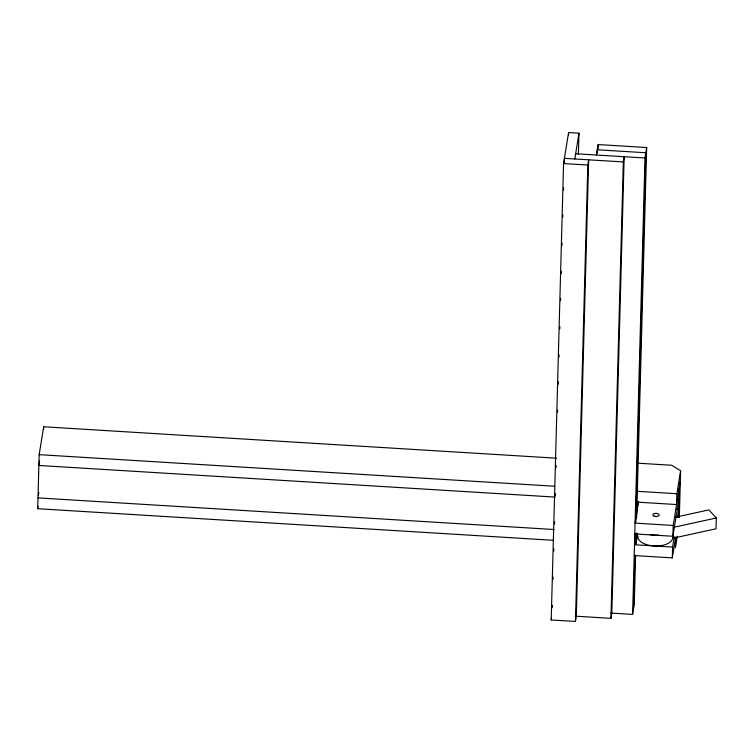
<?xml version="1.0" encoding="UTF-8"?>
<svg xmlns="http://www.w3.org/2000/svg" width="754" height="754" viewBox="0 0 754 754"><rect width="100%" height="100%" fill="white"/><g stroke="black" fill="none" stroke-linecap="round" stroke-linejoin="round"><path stroke-width="1.13" d="M553.276 540.298L37.7 508.705L39.161 454.653L43.685 426.773L556.65 458.206M43.619 428.932L43.685 426.773M575.453 621.456L587.818 165.041L588.667 159.82L576.301 616.235L575.453 621.456L551.193 619.976L563.558 163.561L568.582 132.544L578.978 133.175L578.403 154.353M552.23 607.686L552.296 605.339M552.993 579.458L553.059 577.102M553.766 551.221L553.822 548.874M554.492 524.171L554.558 521.815M555.264 495.934L555.321 493.587M556.028 467.706L556.084 465.35M557.526 412.419L557.583 410.063M558.29 384.182L558.346 381.835M559.016 357.132L559.082 354.776M559.788 328.895L559.845 326.548M560.552 300.667L560.618 298.311M561.287 273.608L561.344 271.261M562.05 245.38L562.107 243.024M562.814 217.143L562.88 214.796M563.549 190.093L563.606 187.737M564.275 163.034L564.378 159.509M568.516 134.891L568.582 132.544M597.196 153.316L597.291 149.782L645.81 152.76L635.811 522.126M598.007 149.264L598.139 144.561L646.659 147.53L636.621 518.177M610.957 618.355L623.322 161.94L624.171 156.709L611.805 613.125L610.957 618.355L575.151 616.159M610.655 613.059L632.606 614.406L644.972 157.991L646.659 147.53M634.925 533.964L634.661 543.691L636.046 543.775L637.705 533.549M633.445 609.175L634.915 555.067M635.603 555.717L634.293 603.945L632.606 614.406M636.046 543.775L636.338 532.965M638.402 504.52L638.459 502.211M637.978 536.151A17.389 8.765 1.6 0 0 653.897 545.934A17.389 8.765 1.6 0 0 672.643 538.281L672.7 536.113M634.199 555.547L672.323 557.885L672.615 547.074L674.274 536.81M634.783 533.926L672.907 536.264L673.199 525.453L680.315 481.542M675.707 536.971L675.414 547.781L677.281 536.283M637.648 463.173L671.691 465.256L680.608 470.732L676.875 493.738L676.583 504.549L636.659 502.098M678.506 516.999L679.297 487.819M679.345 517.216L680.608 470.732M675.763 517.14L708.854 509.902L716.3 517.979L716.008 528.79L672.643 538.281M39.623 460.817L38.869 465.463L554.991 497.093M38.369 495.566L38.84 492.664M37.7 508.705L38.077 506.377M574.802 158.971L578.978 133.175M596.442 155.013L598.139 144.561M551.193 619.976L551.532 617.884M638.563 501.599L635.075 523.116L673.199 525.453M672.907 536.264L679.005 498.63M677.422 517.423L678.713 509.431L676.366 509.289M672.323 557.885L675.65 537.357M678.873 517.423L679.429 513.974M674.076 527.216L716.3 517.979M575.651 153.741L644.972 157.991M564.407 158.331L623.322 161.94M563.558 163.561L587.818 165.041M39.161 454.653L554.737 486.245M636.951 491.288L676.875 493.738M37.992 497.894L554.115 529.525M634.491 544.737L672.615 547.074M658.723 535.095A17.389 8.765 1.6 0 1 649.75 534.548M654.227 516.16A3.129 1.574 1.6 0 0 659.128 515.086A3.129 1.574 1.6 0 0 654.67 513.446A3.129 1.574 1.6 0 0 654.227 516.16"/></g></svg>
